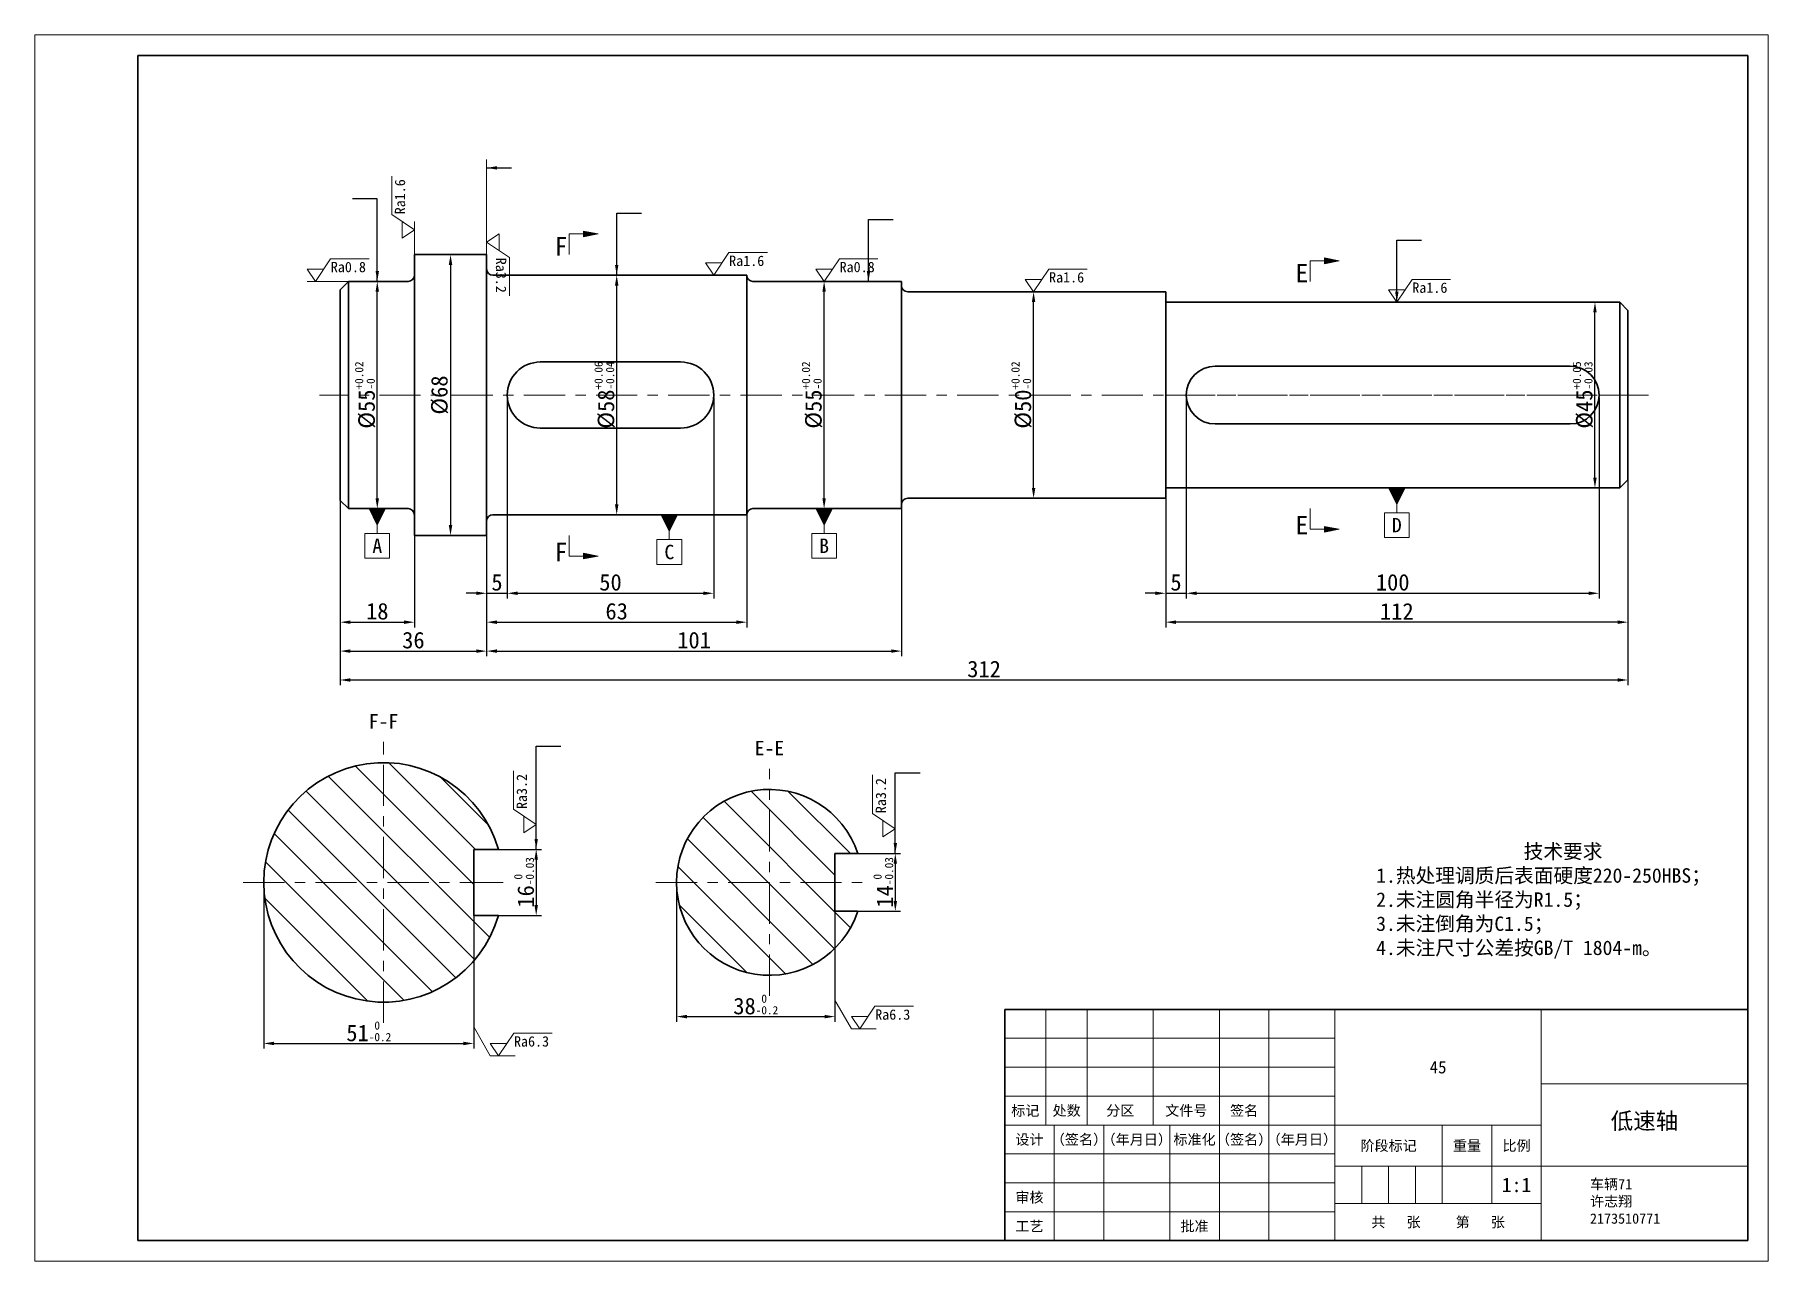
# Model space of a CAD drawing. Header units: millimetres. Extents: x 0 to 420, y 0 to 297.
import ezdxf
from ezdxf.enums import TextEntityAlignment as Align

# ---------------------------------------------------------------- set-up
doc = ezdxf.new("R2010")
doc.units = ezdxf.units.MM
for name, color, linetype, lineweight in [('剖面线', 7, 'Continuous', 15), ('尺寸', 3, 'Continuous', 15), ('文字', 7, 'Continuous', 15), ('标注', 7, 'Continuous', 15), ('粗实线', 7, 'Continuous', 30), ('细实线', 7, 'Continuous', 15)]:
    doc.layers.add(name, color=color, linetype=linetype, lineweight=lineweight)
doc.styles.get("Standard").update_dxf_attribs({"font": ''})
doc.styles.get('Standard').set_extended_font_data('SimSun')
doc.dimstyles.new('ISO-25', dxfattribs={"dimtxt": 2.5, "dimasz": 2.5, "dimexe": 1.25, "dimexo": 0.625, "dimtad": 1, "dimtxsty": 'Standard', "dimcen": 2.5, "dimadec": 0, "dimazin": 0, "dimtfac": 1, "dimtmove": 0, "dimatfit": 3, "dimfxl": 1, "dimarcsym": 0})

# ---------------------------------------------------------------- blocks, each defined once
blk = doc.blocks.new('*D1182')
at = {"layer": 'Defpoints', "color": 0, "transparency": 16777216}
for p in [(378, 232.25), (378, 232.25), (378, 187.25)]:
    blk.add_point(p, dxfattribs=at)
at = {"layer": '尺寸', "color": 0, "lineweight": -2, "transparency": 16777216}
for p, q in [((377.38, 232.25), (376.75, 232.25)), ((378, 189.75), (378, 229.75)), ((377.38, 187.25), (376.75, 187.25))]:
    blk.add_line(p, q, dxfattribs=at)
at = {"layer": '尺寸', "color": 0, "transparency": 16777216}
for points in [[(377.58, 229.75), (378.42, 229.75), (378, 232.25)], [(377.58, 189.75), (378.42, 189.75), (378, 187.25)]]:
    blk.add_solid(points, dxfattribs=at)
at = {"layer": '尺寸', "color": 0, "transparency": 16777216, "insert": (375.09, 209.75), "char_height": 4, "attachment_point": 5, "rotation": 90}
blk.add_mtext('%%c45{\\H2.000000;\\S+0.05^ -0.03;}', dxfattribs=at)
blk = doc.blocks.new('*D1183')
at = {"layer": 'Defpoints', "color": 0, "transparency": 16777216}
for p in [(242, 234.75), (242, 234.75), (242, 184.75)]:
    blk.add_point(p, dxfattribs=at)
at = {"layer": '尺寸', "color": 0, "lineweight": -2, "transparency": 16777216}
for p, q in [((241.38, 234.75), (240.75, 234.75)), ((242, 187.25), (242, 232.25)), ((241.38, 184.75), (240.75, 184.75))]:
    blk.add_line(p, q, dxfattribs=at)
at = {"layer": '尺寸', "color": 0, "transparency": 16777216}
for points in [[(241.58, 232.25), (242.42, 232.25), (242, 234.75)], [(241.58, 187.25), (242.42, 187.25), (242, 184.75)]]:
    blk.add_solid(points, dxfattribs=at)
at = {"layer": '尺寸', "color": 0, "transparency": 16777216, "insert": (239.09, 209.75), "char_height": 4, "attachment_point": 5, "rotation": 90}
blk.add_mtext('%%c50{\\H2.000000;\\S+0.02^ -0;}', dxfattribs=at)
blk = doc.blocks.new('*D1184')
at = {"layer": 'Defpoints', "color": 0, "transparency": 16777216}
for p in [(191.25, 237.25), (191.25, 237.25), (191.25, 182.25)]:
    blk.add_point(p, dxfattribs=at)
at = {"layer": '尺寸', "color": 0, "lineweight": -2, "transparency": 16777216}
for p, q in [((190.62, 237.25), (190, 237.25)), ((191.25, 184.75), (191.25, 234.75)), ((190.62, 182.25), (190, 182.25))]:
    blk.add_line(p, q, dxfattribs=at)
at = {"layer": '尺寸', "color": 0, "transparency": 16777216}
for points in [[(190.83, 234.75), (191.67, 234.75), (191.25, 237.25)], [(190.83, 184.75), (191.67, 184.75), (191.25, 182.25)]]:
    blk.add_solid(points, dxfattribs=at)
at = {"layer": '尺寸', "color": 0, "transparency": 16777216, "insert": (188.34, 209.75), "char_height": 4, "attachment_point": 5, "rotation": 90}
blk.add_mtext('%%c55{\\H2.000000;\\S+0.02^ -0;}', dxfattribs=at)
blk = doc.blocks.new('*D1185')
at = {"layer": 'Defpoints', "color": 0, "transparency": 16777216}
for p in [(141, 238.75), (141, 238.75), (141, 180.75)]:
    blk.add_point(p, dxfattribs=at)
at = {"layer": '尺寸', "color": 0, "lineweight": -2, "transparency": 16777216}
for p, q in [((140.38, 238.75), (139.75, 238.75)), ((141, 183.25), (141, 236.25)), ((140.38, 180.75), (139.75, 180.75))]:
    blk.add_line(p, q, dxfattribs=at)
at = {"layer": '尺寸', "color": 0, "transparency": 16777216}
for points in [[(140.58, 236.25), (141.42, 236.25), (141, 238.75)], [(140.58, 183.25), (141.42, 183.25), (141, 180.75)]]:
    blk.add_solid(points, dxfattribs=at)
at = {"layer": '尺寸', "color": 0, "transparency": 16777216, "insert": (138.09, 209.75), "char_height": 4, "attachment_point": 5, "rotation": 90}
blk.add_mtext('%%c58{\\H2.000000;\\S+0.06^ -0.04;}', dxfattribs=at)
blk = doc.blocks.new('*D1186')
at = {"layer": 'Defpoints', "color": 0, "transparency": 16777216}
for p in [(100.75, 243.75), (100.75, 175.75), (100.75, 175.75)]:
    blk.add_point(p, dxfattribs=at)
at = {"layer": '尺寸', "color": 0, "lineweight": -2, "transparency": 16777216}
for p, q in [((100.12, 243.75), (99.5, 243.75)), ((100.75, 241.25), (100.75, 178.25)), ((100.12, 175.75), (99.5, 175.75))]:
    blk.add_line(p, q, dxfattribs=at)
at = {"layer": '尺寸', "color": 0, "transparency": 16777216}
for points in [[(100.33, 241.25), (101.17, 241.25), (100.75, 243.75)], [(100.33, 178.25), (101.17, 178.25), (100.75, 175.75)]]:
    blk.add_solid(points, dxfattribs=at)
at = {"layer": '尺寸', "color": 0, "transparency": 16777216, "insert": (98.12, 209.75), "char_height": 4, "attachment_point": 5, "rotation": 90}
blk.add_mtext('%%c68', dxfattribs=at)
blk = doc.blocks.new('*D1187')
at = {"layer": 'Defpoints', "color": 0, "transparency": 16777216}
for p in [(83, 237.25), (83, 237.25), (83, 182.25)]:
    blk.add_point(p, dxfattribs=at)
at = {"layer": '尺寸', "color": 0, "lineweight": -2, "transparency": 16777216}
for p, q in [((83.62, 237.25), (84.25, 237.25)), ((83, 184.75), (83, 234.75)), ((82.38, 182.25), (81.75, 182.25))]:
    blk.add_line(p, q, dxfattribs=at)
at = {"layer": '尺寸', "color": 0, "transparency": 16777216}
for points in [[(82.58, 234.75), (83.42, 234.75), (83, 237.25)], [(82.58, 184.75), (83.42, 184.75), (83, 182.25)]]:
    blk.add_solid(points, dxfattribs=at)
at = {"layer": '尺寸', "color": 0, "transparency": 16777216, "insert": (80.09, 209.75), "char_height": 4, "attachment_point": 5, "rotation": 90}
blk.add_mtext('%%c55{\\H2.000000;\\S+0.02^ -0;}', dxfattribs=at)
blk = doc.blocks.new('*D1188')
at = {"layer": 'Defpoints', "color": 0, "transparency": 16777216}
for p in [(274, 209.75), (386, 209.75), (274, 154.75)]:
    blk.add_point(p, dxfattribs=at)
at = {"layer": '尺寸', "color": 0, "lineweight": -2, "transparency": 16777216}
for p, q in [((274, 209.12), (274, 153.5)), ((386, 209.12), (386, 153.5)), ((383.5, 154.75), (276.5, 154.75))]:
    blk.add_line(p, q, dxfattribs=at)
at = {"layer": '尺寸', "color": 0, "transparency": 16777216}
for points in [[(276.5, 155.17), (276.5, 154.33), (274, 154.75)], [(383.5, 155.17), (383.5, 154.33), (386, 154.75)]]:
    blk.add_solid(points, dxfattribs=at)
at = {"layer": '尺寸', "color": 0, "transparency": 16777216, "insert": (330, 157.38), "char_height": 4, "attachment_point": 5}
blk.add_mtext('112', dxfattribs=at)
blk = doc.blocks.new('*D1189')
at = {"layer": 'Defpoints', "color": 0, "transparency": 16777216}
for p in [(74, 209.75), (92, 209.75), (92, 154.75)]:
    blk.add_point(p, dxfattribs=at)
at = {"layer": '尺寸', "color": 0, "lineweight": -2, "transparency": 16777216}
for p, q in [((74, 209.12), (74, 153.5)), ((92, 209.12), (92, 153.5)), ((76.5, 154.75), (89.5, 154.75))]:
    blk.add_line(p, q, dxfattribs=at)
at = {"layer": '尺寸', "color": 0, "transparency": 16777216}
for points in [[(76.5, 155.17), (76.5, 154.33), (74, 154.75)], [(89.5, 155.17), (89.5, 154.33), (92, 154.75)]]:
    blk.add_solid(points, dxfattribs=at)
at = {"layer": '尺寸', "color": 0, "transparency": 16777216, "insert": (83, 157.38), "char_height": 4, "attachment_point": 5}
blk.add_mtext('18', dxfattribs=at)
blk = doc.blocks.new('*D1190')
at = {"layer": 'Defpoints', "color": 0, "transparency": 16777216}
for p in [(74, 209.75), (109.5, 209.75), (109.5, 147.75)]:
    blk.add_point(p, dxfattribs=at)
at = {"layer": '尺寸', "color": 0, "lineweight": -2, "transparency": 16777216}
for p, q in [((74, 209.12), (74, 146.5)), ((109.5, 209.12), (109.5, 146.5)), ((76.5, 147.75), (107, 147.75))]:
    blk.add_line(p, q, dxfattribs=at)
at = {"layer": '尺寸', "color": 0, "transparency": 16777216}
for points in [[(76.5, 148.17), (76.5, 147.33), (74, 147.75)], [(107, 148.17), (107, 147.33), (109.5, 147.75)]]:
    blk.add_solid(points, dxfattribs=at)
at = {"layer": '尺寸', "color": 0, "transparency": 16777216, "insert": (91.75, 150.38), "char_height": 4, "attachment_point": 5}
blk.add_mtext('36', dxfattribs=at)
blk = doc.blocks.new('*D1191')
at = {"layer": 'Defpoints', "color": 0, "transparency": 16777216}
for p in [(109.5, 209.75), (210, 209.75), (210, 147.75)]:
    blk.add_point(p, dxfattribs=at)
at = {"layer": '尺寸', "color": 0, "lineweight": -2, "transparency": 16777216}
for p, q in [((109.5, 209.12), (109.5, 146.5)), ((210, 209.12), (210, 146.5)), ((112, 147.75), (207.5, 147.75))]:
    blk.add_line(p, q, dxfattribs=at)
at = {"layer": '尺寸', "color": 0, "transparency": 16777216}
for points in [[(112, 148.17), (112, 147.33), (109.5, 147.75)], [(207.5, 148.17), (207.5, 147.33), (210, 147.75)]]:
    blk.add_solid(points, dxfattribs=at)
at = {"layer": '尺寸', "color": 0, "transparency": 16777216, "insert": (159.75, 150.38), "char_height": 4, "attachment_point": 5}
blk.add_mtext('101', dxfattribs=at)
blk = doc.blocks.new('*D1192')
at = {"layer": 'Defpoints', "color": 0, "transparency": 16777216}
for p in [(109.5, 209.75), (172.5, 209.75), (172.5, 154.75)]:
    blk.add_point(p, dxfattribs=at)
at = {"layer": '尺寸', "color": 0, "lineweight": -2, "transparency": 16777216}
for p, q in [((109.5, 209.12), (109.5, 153.5)), ((172.5, 209.12), (172.5, 153.5)), ((112, 154.75), (170, 154.75))]:
    blk.add_line(p, q, dxfattribs=at)
at = {"layer": '尺寸', "color": 0, "transparency": 16777216}
for points in [[(112, 155.17), (112, 154.33), (109.5, 154.75)], [(170, 155.17), (170, 154.33), (172.5, 154.75)]]:
    blk.add_solid(points, dxfattribs=at)
at = {"layer": '尺寸', "color": 0, "transparency": 16777216, "insert": (141, 157.38), "char_height": 4, "attachment_point": 5}
blk.add_mtext('63', dxfattribs=at)
blk = doc.blocks.new('*D1193')
at = {"layer": 'Defpoints', "color": 0, "transparency": 16777216}
for p in [(74, 209.75), (386, 209.75), (74, 140.75)]:
    blk.add_point(p, dxfattribs=at)
at = {"layer": '尺寸', "color": 0, "lineweight": -2, "transparency": 16777216}
for p, q in [((74, 209.12), (74, 139.5)), ((386, 209.12), (386, 139.5)), ((383.5, 140.75), (76.5, 140.75))]:
    blk.add_line(p, q, dxfattribs=at)
at = {"layer": '尺寸', "color": 0, "transparency": 16777216}
for points in [[(76.5, 141.17), (76.5, 140.33), (74, 140.75)], [(383.5, 141.17), (383.5, 140.33), (386, 140.75)]]:
    blk.add_solid(points, dxfattribs=at)
at = {"layer": '尺寸', "color": 0, "transparency": 16777216, "insert": (230, 143.38), "char_height": 4, "attachment_point": 5}
blk.add_mtext('312', dxfattribs=at)
blk = doc.blocks.new('*D1194')
at = {"layer": 'Defpoints', "color": 0, "transparency": 16777216}
for p in [(274, 209.75), (279, 209.75), (279, 161.75)]:
    blk.add_point(p, dxfattribs=at)
at = {"layer": '尺寸', "color": 0, "lineweight": -2, "transparency": 16777216}
for p, q in [((274, 209.12), (274, 160.5)), ((279, 209.12), (279, 160.5)), ((271.5, 161.75), (269, 161.75)), ((274, 161.75), (279, 161.75)), ((281.5, 161.75), (284, 161.75))]:
    blk.add_line(p, q, dxfattribs=at)
at = {"layer": '尺寸', "color": 0, "transparency": 16777216}
for points in [[(271.5, 162.17), (271.5, 161.33), (274, 161.75)], [(281.5, 162.17), (281.5, 161.33), (279, 161.75)]]:
    blk.add_solid(points, dxfattribs=at)
at = {"layer": '尺寸', "color": 0, "transparency": 16777216, "insert": (276.5, 164.38), "char_height": 4, "attachment_point": 5}
blk.add_mtext('5', dxfattribs=at)
blk = doc.blocks.new('*D1195')
at = {"layer": 'Defpoints', "color": 0, "transparency": 16777216}
for p in [(109.5, 209.75), (114.5, 209.75), (114.5, 161.75)]:
    blk.add_point(p, dxfattribs=at)
at = {"layer": '尺寸', "color": 0, "lineweight": -2, "transparency": 16777216}
for p, q in [((109.5, 209.12), (109.5, 160.5)), ((114.5, 209.12), (114.5, 160.5)), ((107, 161.75), (104.5, 161.75)), ((109.5, 161.75), (114.5, 161.75)), ((117, 161.75), (119.5, 161.75))]:
    blk.add_line(p, q, dxfattribs=at)
at = {"layer": '尺寸', "color": 0, "transparency": 16777216}
for points in [[(107, 162.17), (107, 161.33), (109.5, 161.75)], [(117, 162.17), (117, 161.33), (114.5, 161.75)]]:
    blk.add_solid(points, dxfattribs=at)
at = {"layer": '尺寸', "color": 0, "transparency": 16777216, "insert": (112, 164.38), "char_height": 4, "attachment_point": 5}
blk.add_mtext('5', dxfattribs=at)
blk = doc.blocks.new('*D1196')
at = {"layer": 'Defpoints', "color": 0, "transparency": 16777216}
for p in [(279, 209.75), (379, 209.75), (379, 161.75)]:
    blk.add_point(p, dxfattribs=at)
at = {"layer": '尺寸', "color": 0, "lineweight": -2, "transparency": 16777216}
for p, q in [((279, 209.12), (279, 160.5)), ((379, 209.12), (379, 160.5)), ((281.5, 161.75), (376.5, 161.75))]:
    blk.add_line(p, q, dxfattribs=at)
at = {"layer": '尺寸', "color": 0, "transparency": 16777216}
for points in [[(281.5, 162.17), (281.5, 161.33), (279, 161.75)], [(376.5, 162.17), (376.5, 161.33), (379, 161.75)]]:
    blk.add_solid(points, dxfattribs=at)
at = {"layer": '尺寸', "color": 0, "transparency": 16777216, "insert": (329, 164.38), "char_height": 4, "attachment_point": 5}
blk.add_mtext('100', dxfattribs=at)
blk = doc.blocks.new('*D1197')
at = {"layer": 'Defpoints', "color": 0, "transparency": 16777216}
for p in [(114.5, 209.75), (164.5, 209.75), (164.5, 161.75)]:
    blk.add_point(p, dxfattribs=at)
at = {"layer": '尺寸', "color": 0, "lineweight": -2, "transparency": 16777216}
for p, q in [((114.5, 209.12), (114.5, 160.5)), ((164.5, 209.12), (164.5, 160.5)), ((117, 161.75), (162, 161.75))]:
    blk.add_line(p, q, dxfattribs=at)
at = {"layer": '尺寸', "color": 0, "transparency": 16777216}
for points in [[(117, 162.17), (117, 161.33), (114.5, 161.75)], [(162, 162.17), (162, 161.33), (164.5, 161.75)]]:
    blk.add_solid(points, dxfattribs=at)
at = {"layer": '尺寸', "color": 0, "transparency": 16777216, "insert": (139.5, 164.38), "char_height": 4, "attachment_point": 5}
blk.add_mtext('50', dxfattribs=at)
blk = doc.blocks.new('*D1198')
at = {"layer": 'Defpoints', "color": 0, "transparency": 16777216}
for p in [(155.5, 91.75), (193.88, 91.75), (193.88, 59.25)]:
    blk.add_point(p, dxfattribs=at)
at = {"layer": '尺寸', "color": 0, "lineweight": -2, "transparency": 16777216}
for p, q in [((155.5, 91.12), (155.5, 58)), ((193.88, 91.12), (193.88, 58)), ((158, 59.25), (191.38, 59.25))]:
    blk.add_line(p, q, dxfattribs=at)
at = {"layer": '尺寸', "color": 0, "transparency": 16777216}
for points in [[(158, 59.67), (158, 58.83), (155.5, 59.25)], [(191.38, 59.67), (191.38, 58.83), (193.88, 59.25)]]:
    blk.add_solid(points, dxfattribs=at)
at = {"layer": '尺寸', "color": 0, "transparency": 16777216, "insert": (174.69, 62.17), "char_height": 4, "attachment_point": 5}
blk.add_mtext('38{\\H2.000000;\\S 0^ -0.2;}', dxfattribs=at)
blk = doc.blocks.new('*D1199')
at = {"layer": 'Defpoints', "color": 0, "transparency": 16777216}
for p in [(193.88, 98.75), (193.88, 84.75), (208.5, 84.75)]:
    blk.add_point(p, dxfattribs=at)
at = {"layer": '尺寸', "color": 0, "lineweight": -2, "transparency": 16777216}
for p, q in [((194.51, 98.75), (209.75, 98.75)), ((208.5, 96.25), (208.5, 87.25)), ((194.51, 84.75), (209.75, 84.75))]:
    blk.add_line(p, q, dxfattribs=at)
at = {"layer": '尺寸', "color": 0, "transparency": 16777216}
for points in [[(208.08, 96.25), (208.92, 96.25), (208.5, 98.75)], [(208.08, 87.25), (208.92, 87.25), (208.5, 84.75)]]:
    blk.add_solid(points, dxfattribs=at)
at = {"layer": '尺寸', "color": 0, "transparency": 16777216, "insert": (205.58, 91.75), "char_height": 4, "attachment_point": 5, "rotation": 90}
blk.add_mtext('14{\\H2.000000;\\S 0^ -0.03;}', dxfattribs=at)
blk = doc.blocks.new('*D1200')
at = {"layer": 'Defpoints', "color": 0, "transparency": 16777216}
for p in [(55.5, 91.75), (106.37, 91.75), (106.37, 52.75)]:
    blk.add_point(p, dxfattribs=at)
at = {"layer": '尺寸', "color": 0, "lineweight": -2, "transparency": 16777216}
for p, q in [((55.5, 91.12), (55.5, 51.5)), ((106.37, 91.12), (106.37, 51.5)), ((58, 52.75), (103.87, 52.75))]:
    blk.add_line(p, q, dxfattribs=at)
at = {"layer": '尺寸', "color": 0, "transparency": 16777216}
for points in [[(58, 53.17), (58, 52.33), (55.5, 52.75)], [(103.87, 53.17), (103.87, 52.33), (106.37, 52.75)]]:
    blk.add_solid(points, dxfattribs=at)
at = {"layer": '尺寸', "color": 0, "transparency": 16777216, "insert": (80.94, 55.67), "char_height": 4, "attachment_point": 5}
blk.add_mtext('51{\\H2.000000;\\S 0^ -0.2;}', dxfattribs=at)
blk = doc.blocks.new('*D1201')
at = {"layer": 'Defpoints', "color": 0, "transparency": 16777216}
for p in [(106.37, 99.75), (106.37, 83.75), (121.5, 83.75)]:
    blk.add_point(p, dxfattribs=at)
at = {"layer": '尺寸', "color": 0, "lineweight": -2, "transparency": 16777216}
for p, q in [((107, 99.75), (122.75, 99.75)), ((121.5, 97.25), (121.5, 86.25)), ((107, 83.75), (122.75, 83.75))]:
    blk.add_line(p, q, dxfattribs=at)
at = {"layer": '尺寸', "color": 0, "transparency": 16777216}
for points in [[(121.08, 97.25), (121.92, 97.25), (121.5, 99.75)], [(121.08, 86.25), (121.92, 86.25), (121.5, 83.75)]]:
    blk.add_solid(points, dxfattribs=at)
at = {"layer": '尺寸', "color": 0, "transparency": 16777216, "insert": (118.58, 91.75), "char_height": 4, "attachment_point": 5, "rotation": 90}
blk.add_mtext('16{\\H2.000000;\\S 0^ -0.03;}', dxfattribs=at)

msp = doc.modelspace()

# ---------------------------------------------------------------- hatches: boundary and pattern name
at = {"layer": '剖面线'}
for points in [[(133, 248.75), (133, 249.45), (136.5, 248.75), (133, 248.05)], [(312.5, 242.25), (312.5, 242.95), (316, 242.25), (312.5, 241.55)], [(328, 187.25), (332, 187.25), (330, 183.25)], [(81, 182.25), (85, 182.25), (83, 178.25)], [(151.75, 180.75), (155.75, 180.75), (153.75, 176.75)], [(189.25, 182.25), (193.25, 182.25), (191.25, 178.25)], [(312.5, 177.25), (312.5, 176.55), (316, 177.25), (312.5, 177.95)], [(133, 170.75), (133, 170.05), (136.5, 170.75), (133, 171.45)]]:
    msp.add_hatch(color=256, dxfattribs=at).paths.add_polyline_path(points, flags=16)
h = msp.add_hatch(dxfattribs=at)
h.set_pattern_fill('ANSI31', color=256, scale=2, angle=90, style=0)
edge = h.paths.add_edge_path(flags=16)
edge.add_arc((84.5, 91.75), 29, 16.0134, 343.9866)
edge.add_line((112.37, 83.75), (106.37, 83.75))
edge.add_line((106.37, 83.75), (106.37, 99.75))
edge.add_line((106.37, 99.75), (112.37, 99.75))
h = msp.add_hatch(dxfattribs=at)
h.set_pattern_fill('ANSI31', color=256, scale=2, angle=90, style=0)
edge = h.paths.add_edge_path(flags=16)
edge.add_arc((178, 91.75), 22.5, 18.1262, 341.8738)
edge.add_line((199.38, 84.75), (193.88, 84.75))
edge.add_line((193.88, 84.75), (193.88, 98.75))
edge.add_line((193.88, 98.75), (199.38, 98.75))

# ---------------------------------------------------------------- linework, layer by layer
at = {"layer": '尺寸'}
for p, q in [((109.5, 238.75), (109.5, 266.75)), ((92, 243.75), (92, 251.75)), ((129.5, 243.75), (129.5, 248.75)), ((129.5, 248.75), (133, 248.75)), ((133, 248.75), (133, 249.45)), ((133, 249.45), (136.5, 248.75)), ((136.5, 248.75), (133, 248.05)), ((133, 248.05), (133, 248.75)), ((309, 237.25), (309, 242.25)), ((309, 242.25), (312.5, 242.25)), ((312.5, 242.25), (312.5, 242.95)), ((312.5, 242.95), (316, 242.25)), ((316, 242.25), (312.5, 241.55)), ((312.5, 241.55), (312.5, 242.25)), ((76, 237.25), (66, 237.25)), ((309, 182.25), (309, 177.25)), ((309, 177.25), (312.5, 177.25)), ((316, 177.25), (312.5, 177.95)), ((312.5, 177.95), (312.5, 177.25)), ((312.5, 177.25), (312.5, 176.55)), ((312.5, 176.55), (316, 177.25)), ((129.5, 175.75), (129.5, 170.75)), ((129.5, 170.75), (133, 170.75)), ((136.5, 170.75), (133, 171.45)), ((133, 171.45), (133, 170.75)), ((133, 170.75), (133, 170.05)), ((133, 170.05), (136.5, 170.75)), ((193.88, 63.25), (197.88, 56.25)), ((106.37, 56.75), (110.37, 49.75)), ((197.88, 56.25), (203.88, 56.25)), ((110.37, 49.75), (116.37, 49.75))]:
    msp.add_line(p, q, dxfattribs=at)
at = {"layer": '标注'}
for p, q in [((86.5, 253.45), (86.5, 262.75)), ((92, 249.75), (86.5, 253.45)), ((89, 247.75), (89, 251.75)), ((92, 249.75), (89, 247.75)), ((109.5, 246.75), (112.5, 248.75)), ((112.5, 248.75), (112.5, 244.75)), ((109.5, 246.75), (115, 243.05)), ((164.5, 238.75), (168.2, 244.25)), ((168.2, 244.25), (177.5, 244.25)), ((66, 240.25), (70, 240.25)), ((68, 237.25), (66, 240.25)), ((68, 237.25), (71.7, 242.75)), ((71.7, 242.75), (81, 242.75)), ((115, 243.05), (115, 233.75)), ((162.5, 241.75), (166.5, 241.75)), ((164.5, 238.75), (162.5, 241.75)), ((189.25, 240.25), (193.25, 240.25)), ((191.25, 237.25), (189.25, 240.25)), ((191.25, 237.25), (194.95, 242.75)), ((194.95, 242.75), (204.25, 242.75)), ((242, 234.75), (245.7, 240.25)), ((245.7, 240.25), (255, 240.25)), ((240, 237.75), (244, 237.75)), ((242, 234.75), (240, 237.75)), ((328, 235.25), (332, 235.25)), ((330, 232.25), (328, 235.25)), ((330, 232.25), (333.7, 237.75)), ((333.7, 237.75), (343, 237.75)), ((328, 187.25), (332, 187.25)), ((328, 187.25), (330, 183.25)), ((332, 187.25), (330, 183.25)), ((81, 182.25), (85, 182.25)), ((81, 182.25), (83, 178.25)), ((85, 182.25), (83, 178.25)), ((151.75, 180.75), (155.75, 180.75)), ((151.75, 180.75), (153.75, 176.75)), ((155.75, 180.75), (153.75, 176.75)), ((189.25, 182.25), (193.25, 182.25)), ((189.25, 182.25), (191.25, 178.25)), ((193.25, 182.25), (191.25, 178.25)), ((327, 181.25), (333, 181.25)), ((327, 175.25), (327, 181.25)), ((330, 183.25), (330, 181.25)), ((333, 181.25), (333, 175.25)), ((83, 178.25), (83, 176.25)), ((153.75, 176.75), (153.75, 174.75)), ((191.25, 178.25), (191.25, 176.25)), ((80, 176.25), (86, 176.25)), ((80, 170.25), (80, 176.25)), ((86, 176.25), (86, 170.25)), ((150.75, 174.75), (156.75, 174.75)), ((150.75, 168.75), (150.75, 174.75)), ((156.75, 174.75), (156.75, 168.75)), ((188.25, 176.25), (194.25, 176.25)), ((188.25, 170.25), (188.25, 176.25)), ((194.25, 176.25), (194.25, 170.25)), ((333, 175.25), (327, 175.25)), ((86, 170.25), (80, 170.25)), ((156.75, 168.75), (150.75, 168.75)), ((194.25, 170.25), (188.25, 170.25)), ((116, 109.45), (116, 118.75)), ((203, 108.45), (203, 117.75)), ((121.5, 105.75), (116, 109.45)), ((118.5, 103.75), (118.5, 107.75)), ((121.5, 105.75), (118.5, 103.75)), ((208.5, 104.75), (203, 108.45)), ((205.5, 102.75), (205.5, 106.75)), ((208.5, 104.75), (205.5, 102.75)), ((197.88, 59.25), (201.88, 59.25)), ((199.88, 56.25), (197.88, 59.25)), ((199.88, 56.25), (203.58, 61.75)), ((203.58, 61.75), (212.88, 61.75)), ((112.37, 49.75), (116.07, 55.25)), ((116.07, 55.25), (125.37, 55.25)), ((110.37, 52.75), (114.37, 52.75)), ((112.37, 49.75), (110.37, 52.75))]:
    msp.add_line(p, q, dxfattribs=at)
at = {"layer": '粗实线'}
for p, q in [((415, 292), (25, 292)), ((25, 292), (25, 5)), ((415, 5), (415, 292)), ((92, 243.75), (92, 175.75)), ((109.5, 243.75), (92, 243.75)), ((109.5, 243.75), (93.5, 243.75)), ((109.5, 243.75), (109.5, 175.75)), ((74, 235.25), (76, 237.25)), ((74, 235.25), (74, 184.25)), ((76, 237.25), (76, 182.25)), ((76, 237.25), (90.5, 237.25)), ((109.5, 238.75), (109.5, 180.75)), ((172.5, 238.75), (111, 238.75)), ((172.5, 238.75), (172.5, 180.75)), ((172.5, 237.25), (172.5, 182.25)), ((210, 237.25), (174, 237.25)), ((210, 237.25), (210, 182.25)), ((210, 234.75), (210, 184.75)), ((274, 234.75), (211.5, 234.75)), ((274, 234.75), (274, 184.75)), ((372, 232.25), (274, 232.25)), ((384, 232.25), (372, 232.25)), ((372, 232.25), (372, 232.25)), ((386, 230.25), (384, 232.25)), ((384, 187.25), (384, 232.25)), ((386, 189.25), (386, 230.25)), ((122.5, 217.75), (156.5, 217.75)), ((372, 216.75), (286, 216.75)), ((122.5, 201.75), (156.5, 201.75)), ((372, 202.75), (286, 202.75)), ((384, 187.25), (386, 189.25)), ((274, 187.25), (372, 187.25)), ((372, 187.25), (372, 187.25)), ((372, 187.25), (384, 187.25)), ((74, 184.25), (76, 182.25)), ((76, 182.25), (90.5, 182.25)), ((172.5, 180.75), (111, 180.75)), ((210, 182.25), (174, 182.25)), ((274, 184.75), (211.5, 184.75)), ((109.5, 175.75), (92, 175.75)), ((109.5, 175.75), (93.5, 175.75)), ((112.37, 99.75), (106.37, 99.75)), ((106.37, 99.75), (106.37, 83.75)), ((199.38, 98.75), (193.88, 98.75)), ((193.88, 98.75), (193.88, 84.75)), ((199.38, 84.75), (193.88, 84.75)), ((112.37, 83.75), (106.37, 83.75)), ((235, 61), (415, 61)), ((235, 5), (235, 61)), ((415, 61), (415, 5)), ((25, 5), (415, 5)), ((415, 5), (235, 5))]:
    msp.add_line(p, q, dxfattribs=at)
for centre, radius, start, end in [((111, 240.25), 1.5, 180, 270), ((90.5, 238.75), 1.5, 270, 0), ((174, 238.75), 1.5, 180, 270), ((211.5, 236.25), 1.5, 180, 270), ((122.5, 209.75), 8, 90, 270), ((156.5, 209.75), 8, 270, 90), ((286, 209.75), 7, 90, 270), ((372, 209.75), 7, 270, 90), ((90.5, 180.75), 1.5, 0, 90), ((111, 179.25), 1.5, 90, 180), ((174, 180.75), 1.5, 90, 180), ((211.5, 183.25), 1.5, 90, 180), ((84.5, 91.75), 29, 16.0134, 343.9866), ((178, 91.75), 22.5, 18.1262, 341.8738)]:
    msp.add_arc(centre, radius, start, end, dxfattribs=at)
at = {"layer": '细实线'}
for p, q in [((420, 297), (0, 297)), ((0, 297), (0, 0)), ((420, 0), (420, 297)), ((76, 209.75), (69, 209.75)), ((69, 209.75), (69, 209.75)), ((81, 209.75), (78.5, 209.75)), ((93.5, 209.75), (83.5, 209.75)), ((98.5, 209.75), (96, 209.75)), ((111, 209.75), (101, 209.75)), ((116, 209.75), (113.5, 209.75)), ((128.5, 209.75), (118.5, 209.75)), ((133.5, 209.75), (131, 209.75)), ((146, 209.75), (136, 209.75)), ((151, 209.75), (148.5, 209.75)), ((163.5, 209.75), (153.5, 209.75)), ((168.5, 209.75), (166, 209.75)), ((181, 209.75), (171, 209.75)), ((186, 209.75), (183.5, 209.75)), ((198.5, 209.75), (188.5, 209.75)), ((203.5, 209.75), (201, 209.75)), ((216, 209.75), (206, 209.75)), ((221, 209.75), (218.5, 209.75)), ((233.5, 209.75), (223.5, 209.75)), ((238.5, 209.75), (236, 209.75)), ((251, 209.75), (241, 209.75)), ((256, 209.75), (253.5, 209.75)), ((268.5, 209.75), (258.5, 209.75)), ((273.5, 209.75), (271, 209.75)), ((274, 209.75), (284, 209.75)), ((286, 209.75), (276, 209.75)), ((286.5, 209.75), (289, 209.75)), ((291, 209.75), (288.5, 209.75)), ((291.5, 209.75), (301.5, 209.75)), ((303.5, 209.75), (293.5, 209.75)), ((304, 209.75), (306.5, 209.75)), ((308.5, 209.75), (306, 209.75)), ((309, 209.75), (319, 209.75)), ((321, 209.75), (311, 209.75)), ((321.5, 209.75), (324, 209.75)), ((326, 209.75), (323.5, 209.75)), ((326.5, 209.75), (336.5, 209.75)), ((338.5, 209.75), (328.5, 209.75)), ((339, 209.75), (341.5, 209.75)), ((343.5, 209.75), (341, 209.75)), ((344, 209.75), (354, 209.75)), ((356, 209.75), (346, 209.75)), ((356.5, 209.75), (359, 209.75)), ((361, 209.75), (358.5, 209.75)), ((361.5, 209.75), (371.5, 209.75)), ((373.5, 209.75), (363.5, 209.75)), ((374, 209.75), (376.5, 209.75)), ((378.5, 209.75), (376, 209.75)), ((379, 209.75), (386, 209.75)), ((391, 209.75), (381, 209.75)), ((386, 209.75), (386, 209.75)), ((84.5, 122.75), (84.5, 125.75)), ((84.5, 125.75), (84.5, 125.75)), ((84.5, 110.25), (84.5, 120.25)), ((178, 116.75), (178, 119.25)), ((178, 119.25), (178, 119.25)), ((178, 111.75), (178, 114.25)), ((178, 99.25), (178, 109.25)), ((84.5, 105.25), (84.5, 107.75)), ((84.5, 92.75), (84.5, 102.75)), ((178, 94.25), (178, 96.75)), ((50.5, 91.75), (60.5, 91.75)), ((63, 91.75), (65.5, 91.75)), ((68, 91.75), (78, 91.75)), ((80.5, 91.75), (83, 91.75)), ((84.5, 87.75), (84.5, 90.25)), ((85.5, 91.75), (95.5, 91.75)), ((98, 91.75), (100.5, 91.75)), ((103, 91.75), (113.5, 91.75)), ((113.5, 91.75), (113.5, 91.75)), ((150.5, 91.75), (160.5, 91.75)), ((163, 91.75), (165.5, 91.75)), ((168, 91.75), (178, 91.75)), ((178, 81.75), (178, 91.75)), ((180.5, 91.75), (183, 91.75)), ((185.5, 91.75), (195.5, 91.75)), ((198, 91.75), (200.5, 91.75)), ((200.5, 91.75), (200.5, 91.75)), ((84.5, 75.25), (84.5, 85.25)), ((178, 76.75), (178, 79.25)), ((84.5, 70.25), (84.5, 72.75)), ((178, 64.25), (178, 74.25)), ((84.5, 57.75), (84.5, 67.75)), ((245, 61), (245, 33)), ((255, 61), (255, 33)), ((271, 61), (271, 33)), ((287, 5), (287, 61)), ((299, 5), (299, 61)), ((315, 5), (315, 61)), ((315, 5), (315, 61)), ((365, 5), (365, 61)), ((235, 54), (315, 54)), ((235, 47), (315, 47)), ((365, 43), (415, 43)), ((235, 40), (315, 40)), ((235, 33), (365, 33)), ((247, 33), (247, 5)), ((259, 33), (259, 5)), ((275, 33), (275, 5)), ((341, 33), (341, 14)), ((353, 33), (353, 14)), ((235, 26), (315, 26)), ((315, 23), (415, 23)), ((321.5, 23), (321.5, 14)), ((328, 23), (328, 14)), ((334.5, 23), (334.5, 14)), ((235, 19), (315, 19)), ((315, 14), (365, 14)), ((235, 12), (315, 12)), ((0, 0), (420, 0))]:
    msp.add_line(p, q, dxfattribs=at)

# ---------------------------------------------------------------- texts
at = {"layer": '尺寸'}
for s, height, p in [('F', 4.5, (127.5, 245.75)), ('E', 4.5, (307, 239.25)), ('E', 4.5, (307, 178.25)), ('F', 4.5, (127.5, 171.75)), ('F-F', 3.5, (84.5, 130.75)), ('E-E', 3.5, (178, 124.25))]:
    msp.add_text(s, height=height, dxfattribs=at).set_placement(p, align=Align.MIDDLE_CENTER)
at = {"layer": '尺寸', "insert": (325, 101), "char_height": 3.5, "width": 100, "attachment_point": 1}
msp.add_mtext('               技术要求^J1.热处理调质后表面硬度220-250HBS；^J2.未注圆角半径为R1.5；^J3.未注倒角为C1.5；^J4.未注尺寸公差按GB/T 1804-m。', dxfattribs=at)
at = {"layer": '文字'}
for s, height, p in [('D', 3.5, (330, 178.25)), ('A', 3.5, (83, 173.25)), ('C', 3.5, (153.75, 171.75)), ('B', 3.5, (191.25, 173.25)), ('45', 3, (340, 47)), ('标记', 2.5, (240, 36.5)), ('处数', 2.5, (250, 36.5)), ('分区', 2.5, (263, 36.5)), ('文件号', 2.5, (279, 36.5)), ('签名', 2.5, (293, 36.5)), ('低速轴', 4, (390, 34)), ('设计', 2.5, (241, 29.5)), ('（签名）', 2.5, (253, 29.5)), ('（年月日）', 2.5, (267, 29.5)), ('标准化', 2.5, (281, 29.5)), ('（签名）', 2.5, (293, 29.5)), ('（年月日）', 2.5, (307, 29.5)), ('阶段标记', 2.5, (328, 28)), ('重量', 2.5, (347, 28)), ('比例', 2.5, (359, 28)), ('审核', 2.5, (241, 15.5)), ('1:1', 3.5, (359, 18.5)), ('工艺', 2.5, (241, 8.5)), ('批准', 2.5, (281, 8.5)), ('共   张     第   张', 2.5, (340, 9.5))]:
    msp.add_text(s, height=height, dxfattribs=at).set_placement(p, align=Align.MIDDLE_CENTER)
at = {"layer": '标注'}
for s, rotation, p in [('Ra1.6', 90, (88.5, 257.75)), ('Ra3.2', 270, (113, 238.75)), ('Ra3.2', 90, (118, 113.75)), ('Ra3.2', 90, (205, 112.75))]:
    msp.add_text(s, height=2.5, rotation=rotation, dxfattribs=at).set_placement(p, align=Align.MIDDLE_CENTER)
for s, p in [('Ra0.8', (76, 240.75)), ('Ra1.6', (172.5, 242.25)), ('Ra0.8', (199.25, 240.75)), ('Ra1.6', (250, 238.25)), ('Ra1.6', (338, 235.75)), ('Ra6.3', (207.88, 59.75)), ('Ra6.3', (120.37, 53.25))]:
    msp.add_text(s, height=2.5, dxfattribs=at).set_placement(p, align=Align.MIDDLE_CENTER)
at = {"layer": '细实线', "insert": (376.8, 19.94), "char_height": 2.5, "attachment_point": 1}
msp.add_mtext_dynamic_manual_height_columns('车辆71\\P许志翔\\P2173510771', width=29.045, gutter_width=12.5, heights=[0], dxfattribs=at)

# ---------------------------------------------------------------- dimensions: what is measured, and where the dimension line sits
at = {"layer": '尺寸'}
for base, p1, p2, override, picture, middle in [((100.75, 175.75), (100.75, 243.75), (100.75, 175.75), {"dimtxt": 4, "dimdec": 0, "dimdsep": 46, "dimpost": '%%c<>'}, '*D1186', (98.12, 209.75)), ((83, 237.25), (83, 182.25), (83, 237.25), {"dimtxt": 4, "dimdec": 0, "dimdsep": 46, "dimpost": '%%c<>', "dimtol": 1, "dimtp": 0.021, "dimtm": 0.002, "dimtfac": 0.5, "dimfrac": 1}, '*D1187', (80.09, 209.75)), ((141, 238.75), (141, 180.75), (141, 238.75), {"dimtxt": 4, "dimdec": 0, "dimdsep": 46, "dimpost": '%%c<>', "dimtol": 1, "dimtp": 0.06, "dimtm": 0.041, "dimtfac": 0.5, "dimfrac": 1}, '*D1185', (138.09, 209.75)), ((191.25, 237.25), (191.25, 182.25), (191.25, 237.25), {"dimtxt": 4, "dimdec": 0, "dimdsep": 46, "dimpost": '%%c<>', "dimtol": 1, "dimtp": 0.021, "dimtm": 0.002, "dimtfac": 0.5, "dimfrac": 1}, '*D1184', (188.34, 209.75)), ((242, 234.75), (242, 184.75), (242, 234.75), {"dimtxt": 4, "dimdec": 0, "dimdsep": 46, "dimpost": '%%c<>', "dimtol": 1, "dimtp": 0.018, "dimtm": 0.002, "dimtfac": 0.5, "dimfrac": 1}, '*D1183', (239.09, 209.75)), ((378, 232.25), (378, 187.25), (378, 232.25), {"dimtxt": 4, "dimdec": 0, "dimdsep": 46, "dimpost": '%%c<>', "dimtol": 1, "dimtp": 0.05, "dimtm": 0.034, "dimtfac": 0.5, "dimfrac": 1}, '*D1182', (375.09, 209.75))]:
    dim = msp.add_linear_dim(base=base, p1=p1, p2=p2, angle=90, dimstyle='ISO-25', override=override, dxfattribs=at)
    dim.commit()
    dim.dimension.update_dxf_attribs({"geometry": picture, "text_midpoint": middle})
for p1, p2, distance, override, picture, middle in [((74, 209.75), (92, 209.75), -55, {"dimtxt": 4, "dimdec": 0, "dimdsep": 46, "dimpost": '<>', "dimtfac": 0.5, "dimfrac": 1}, '*D1189', (83, 157.38)), ((74, 209.75), (109.5, 209.75), -62, {"dimtxt": 4, "dimdec": 0, "dimdsep": 46, "dimpost": '<>', "dimtfac": 0.5, "dimfrac": 1}, '*D1190', (91.75, 150.375)), ((386, 209.75), (74, 209.75), 69, {"dimtxt": 4, "dimdec": 0, "dimdsep": 46, "dimpost": '<>', "dimtfac": 0.5, "dimfrac": 1}, '*D1193', (230, 143.38)), ((109.5, 209.75), (114.5, 209.75), -48, {"dimtxt": 4, "dimdec": 0, "dimdsep": 46, "dimpost": '<>', "dimtfac": 0.5, "dimfrac": 1}, '*D1195', (112, 164.38)), ((109.5, 209.75), (210, 209.75), -62, {"dimtxt": 4, "dimdec": 0, "dimdsep": 46, "dimpost": '<>', "dimtfac": 0.5, "dimfrac": 1}, '*D1191', (159.75, 150.375)), ((109.5, 209.75), (172.5, 209.75), -55, {"dimtxt": 4, "dimdec": 0, "dimdsep": 46, "dimpost": '<>', "dimtfac": 0.5, "dimfrac": 1}, '*D1192', (141, 157.38)), ((114.5, 209.75), (164.5, 209.75), -48, {"dimtxt": 4, "dimdec": 0, "dimdsep": 46, "dimpost": '<>', "dimtfac": 0.5, "dimfrac": 1}, '*D1197', (139.5, 164.38)), ((274, 209.75), (279, 209.75), -48, {"dimtxt": 4, "dimdec": 0, "dimdsep": 46, "dimpost": '<>', "dimtfac": 0.5, "dimfrac": 1}, '*D1194', (276.5, 164.38)), ((386, 209.75), (274, 209.75), 55, {"dimtxt": 4, "dimdec": 0, "dimdsep": 46, "dimpost": '<>', "dimtfac": 0.5, "dimfrac": 1}, '*D1188', (330, 157.38)), ((279, 209.75), (379, 209.75), -48, {"dimtxt": 4, "dimdec": 0, "dimdsep": 46, "dimpost": '<>', "dimtfac": 0.5, "dimfrac": 1}, '*D1196', (329, 164.38)), ((106.37, 99.75), (106.37, 83.75), 15.13, {"dimtxt": 4, "dimdec": 0, "dimdsep": 46, "dimpost": '<>', "dimtol": 1, "dimtp": 0, "dimtm": 0.03, "dimtfac": 0.5, "dimfrac": 1}, '*D1201', (118.58, 91.75)), ((193.88, 98.75), (193.88, 84.75), 14.62, {"dimtxt": 4, "dimdec": 0, "dimdsep": 46, "dimpost": '<>', "dimtol": 1, "dimtp": 0, "dimtm": 0.03, "dimtfac": 0.5, "dimfrac": 1}, '*D1199', (205.58, 91.75)), ((55.5, 91.75), (106.37, 91.75), -39, {"dimtxt": 4, "dimdec": 0, "dimdsep": 46, "dimpost": '<>', "dimtol": 1, "dimtp": 0, "dimtm": 0.2, "dimtfac": 0.5, "dimfrac": 1}, '*D1200', (80.94, 55.67)), ((155.5, 91.75), (193.88, 91.75), -32.5, {"dimtxt": 4, "dimdec": 0, "dimdsep": 46, "dimpost": '<>', "dimtol": 1, "dimtp": 0, "dimtm": 0.2, "dimtfac": 0.5, "dimfrac": 1}, '*D1198', (174.69, 62.17))]:
    dim = msp.add_aligned_dim(p1=p1, p2=p2, distance=distance, dimstyle='ISO-25', override=override, dxfattribs=at)
    dim.commit()
    dim.dimension.update_dxf_attribs({"geometry": picture, "text_midpoint": middle})

# ---------------------------------------------------------------- leaders
for points in [[(109.5, 264.75), (115.5, 264.75)], [(83, 237.25), (83, 257.25), (77, 257.25)], [(141, 238.75), (141, 253.75), (147, 253.75)], [(202, 237.25), (202, 252.25), (208, 252.25)], [(330, 232.25), (330, 247.25), (336, 247.25)], [(121.5, 99.75), (121.5, 124.75), (127.5, 124.75)], [(208.5, 98.75), (208.5, 118.25), (214.5, 118.25)]]:
    msp.add_leader(points, dimstyle='ISO-25', dxfattribs=at)

doc.saveas('drawing.dxf')
